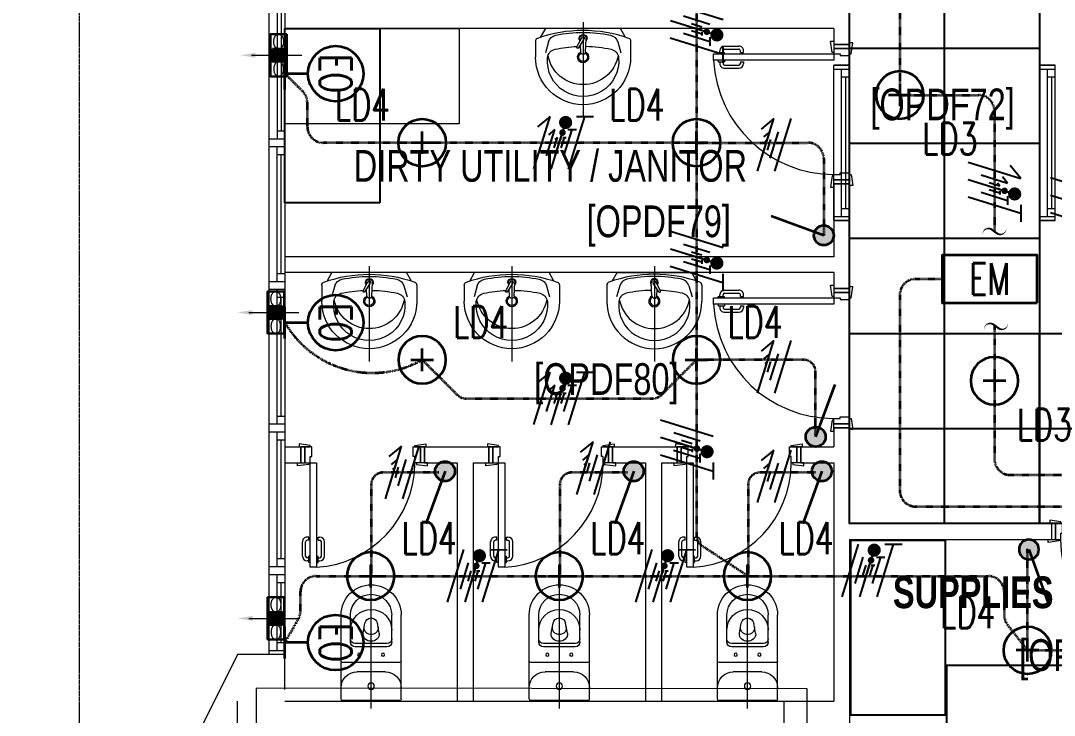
# Model space of a CAD drawing. Extents: x -12260 to 57327, y -29287 to 19916.
# Drawn here: x -3183 to 3344, y 1476 to 5860 of the extents above; entities that cross this region are included whole.
import ezdxf
from ezdxf import colors
from ezdxf.entities.mleader import LeaderData, LeaderLine
from ezdxf.enums import TextEntityAlignment as Align
from ezdxf.math import Vec2, Vec3

# ---------------------------------------------------------------- set-up
doc = ezdxf.new("R2010")
doc.units = 0
doc.header["$LTSCALE"] = 0.25
for name, pattern in [('01-First Floor$0$HIDDEN', [9.525, 6.35, -3.175]), ('DASHDOT', [25.4, 12.7, -6.35, 0, -6.35]), ('DASHED2', [9.525, 6.35, -3.175])]:
    doc.linetypes.add(name, pattern=pattern)
for name, color, linetype, lineweight in [('01-First Floor$0$72_EGR_BASE_TEXT', 252, 'Continuous', 5), ('01-First Floor$0$Aluminum', 251, 'Continuous', 5), ('01-First Floor$0$C-HYDR-CTCH', 251, 'Continuous', 5), ('01-First Floor$0$LOADING', 253, 'Continuous', 5), ('01-First Floor$0$Proj', 251, 'Continuous', 5), ('01-First Floor$0$SANIT', 250, 'Continuous', 5), ('01-First Floor$0$Structure', 251, 'Continuous', 5), ('01-First Floor$0$Walls', 251, 'Continuous', 5), ('01-First Floor$0$Wooden Joinery', 251, 'Continuous', 5), ('E-LITE-CIRC-NUMB', 6, 'Continuous', 25), ('E-LITE-CLNG @ 100', 150, 'Continuous', 35), ('E-LITE-CLNG-CNDT', 6, 'DASHDOT', 35), ('E-LITE-CTRL', 6, 'Continuous', 25), ('E-LITE-IDEN', 6, 'Continuous', 25), ('E-LITE-SWCH @ 100', 3, 'Continuous', 35), ('E-POWR-CIRC-NUMB', 6, 'Continuous', 25), ('E-POWR-TEXT', 6, 'Continuous', 25), ('E-POWR-WALL @ 100', 4, 'Continuous', 35), ('E-POWR-WIRE', 6, 'Continuous', 25), ('E-POWR-WIRE @ 100', 6, 'Continuous', 25), ('E-POWR-WIRE @ 20', 6, 'Continuous', 25), ('E-POWR-WIRE @ 50', 6, 'Continuous', 25)]:
    doc.layers.add(name, color=color, linetype=linetype, lineweight=lineweight)
for name, color, linetype in [('01-First Floor$0$FALSE CEILING', 251, 'Continuous'), ('E-LIGHTING CONDUIT', 6, 'Continuous'), ('E-POWR-IDEN', 101, 'Continuous'), ('MC-EX-EQPM', 2, 'Continuous')]:
    doc.layers.add(name, color=color, linetype=linetype)
doc.styles.add('01-First Floor$0$X3G_ENTITY_9EC9', font='swisscl.ttf', dxfattribs={"height": 0.2})
doc.styles.add('01-First Floor$0$X3G_ENTITY_9F38', font='swisscl.ttf', dxfattribs={"height": 0.2})
doc.styles.add('DC_Elc_Romans', font='elc_romans.shx', dxfattribs={"width": 0.7})
doc.styles.add('DC_SIMPLEX', font='SIMPLEX.shx', dxfattribs={"width": 0.7})

# ---------------------------------------------------------------- blocks, each defined once
blk = doc.blocks.new('01-First Floor$0$A$C72370EFE')
at = {"layer": '01-First Floor$0$Wooden Joinery'}
for p, q in [((-0.01, -0.04), (-0.02, -0.04)), ((-0.01, -0.06), (-0.02, -0.06)), ((-0.01, -0.03), (-0.01, -0.07)), ((0, -0.03), (-0.01, -0.03)), ((0.04, -0.03), (0.05, -0.03)), ((0.05, -0.03), (0.05, -0.07)), ((0.05, -0.04), (0.06, -0.04)), ((0.05, -0.06), (0.06, -0.06)), ((-0.05, -0.07), (-0.05, -0.16)), ((-0.03, -0.07), (-0.03, -0.16)), ((0, -0.07), (-0.01, -0.07)), ((0.04, -0.07), (0.05, -0.07)), ((0.07, -0.07), (0.07, -0.16)), ((0.09, -0.07), (0.09, -0.16)), ((-0.01, -0.17), (-0.02, -0.17)), ((-0.01, -0.19), (-0.02, -0.19)), ((-0.01, -0.17), (-0.01, -0.19)), ((0.05, -0.17), (0.06, -0.17)), ((0.05, -0.17), (0.05, -0.19)), ((0.05, -0.19), (0.06, -0.19))]:
    blk.add_line(p, q, dxfattribs=at)
for centre, radius, start, end in [((-0.02, -0.07), 0.03, 90, 180), ((-0.02, -0.07), 0.01, 90, 180), ((0.06, -0.07), 0.03, 0, 90), ((0.06, -0.07), 0.01, 0, 90), ((-0.02, -0.16), 0.03, 180, 270), ((-0.02, -0.16), 0.01, 180, 270), ((0.06, -0.16), 0.01, 270, 0), ((0.06, -0.16), 0.03, 270, 0)]:
    blk.add_arc(centre, radius, start, end, dxfattribs=at)
blk = doc.blocks.new('01-First Floor$0$A$C268A7CF0')
at = {"layer": '01-First Floor$0$Wooden Joinery'}
for points in [[(80, 758.8), (80, 768.8), (10, 778.8), (10, 758.8)], [(740, 758.8), (740, 768.8), (810, 778.8), (810, 758.8)], [(70, 658.8), (70, 648.8), (0, 638.8), (0, 658.8)], [(120, 658.8), (120, 0), (80, 0), (80, 658.8)], [(750, 658.8), (750, 648.8), (820, 638.8), (820, 658.8)]]:
    blk.add_lwpolyline(points, close=True, dxfattribs=at)
for points in [[(45, 658.8), (45, 758.8), (20, 758.8), (20, 658.8), (45, 658.8)], [(45, 658.8), (80, 658.8), (80, 698.8), (90, 698.8), (90, 758.8), (45, 758.8), (45, 658.8)], [(775, 658.8), (740, 658.8), (740, 698.8), (730, 698.8), (730, 758.8), (775, 758.8), (775, 658.8)], [(775, 658.8), (775, 758.8), (800, 758.8), (800, 658.8), (775, 658.8)]]:
    blk.add_lwpolyline(points, dxfattribs=at)
blk.add_arc((80, 658.8), 660, 273.4748, 0, dxfattribs=at)
at = {"layer": '01-First Floor$0$Wooden Joinery', "xscale": 999.9999999998854, "yscale": 999.9999999998854, "zscale": 999.9999999998854, "rotation": 180}
blk.add_blockref('01-First Floor$0$A$C72370EFE', (120, 0), dxfattribs=at)
blk = doc.blocks.new('01-First Floor$0$A$C5FCA3E6B')
at = {"layer": '01-First Floor$0$Wooden Joinery'}
for points in [[(80, 858.9), (80, 868.9), (10, 878.9), (10, 858.9)], [(840, 858.9), (840, 868.9), (910, 878.9), (910, 858.9)], [(70, 758.9), (70, 748.9), (0, 738.9), (0, 758.9)], [(120, 758.9), (120, 0), (80, 0), (80, 758.9)], [(850, 758.9), (850, 748.9), (920, 738.9), (920, 758.9)]]:
    blk.add_lwpolyline(points, close=True, dxfattribs=at)
for points in [[(45, 758.9), (45, 858.9), (20, 858.9), (20, 758.9), (45, 758.9)], [(45, 758.9), (80, 758.9), (80, 798.9), (90, 798.9), (90, 858.9), (45, 858.9), (45, 758.9)], [(875, 758.9), (840, 758.9), (840, 798.9), (830, 798.9), (830, 858.9), (875, 858.9), (875, 758.9)], [(875, 758.9), (875, 858.9), (900, 858.9), (900, 758.9), (875, 758.9)]]:
    blk.add_lwpolyline(points, dxfattribs=at)
blk.add_arc((80, 758.9), 760, 273.01713, 0, dxfattribs=at)
at = {"layer": '01-First Floor$0$Wooden Joinery', "xscale": 999.9999999998854, "yscale": 999.9999999998854, "zscale": 999.9999999998854, "rotation": 180}
blk.add_blockref('01-First Floor$0$A$C72370EFE', (120, 0), dxfattribs=at)
blk = doc.blocks.new('01-First Floor$0$WC manta')
at = {"layer": '01-First Floor$0$SANIT'}
for p, q in [((-0.13, 0.18), (-0.13, -0.18)), ((-0.12, 0.19), (0.41, 0.19)), ((0.109, 0.18), (0.109, -0.18)), ((0.05, 0.09), (0.05, -0.09)), ((0.209, 0.1), (0.209, -0.1)), ((0.229, 0.1), (0.229, -0.1)), ((0.239, 0.13), (0.41, 0.13)), ((-0.18, 0), (0.65, 0)), ((0.2955, 0.051), (0.3581, 0.0393)), ((0.2955, -0.051), (0.3581, -0.0393)), ((0.239, -0.13), (0.41, -0.13)), ((-0.12, -0.19), (0.41, -0.19))]:
    blk.add_line(p, q, dxfattribs=at)
for centre, radius in [((0.159, 0.0752), 0.01), ((-0.04, 0), 0.02), ((0.159, -0.0753), 0.01)]:
    blk.add_circle(centre, radius, dxfattribs=at)
for centre, radius, start, end in [((-0.12, 0.18), 0.01, 90, 180), ((-0.05, 0.09), 0.1, 0, 90), ((0.119, 0.18), 0.01, 90, 180), ((0.41, 0), 0.19, 270, 90), ((0.239, 0.1), 0.03, 90, 180), ((0.259, 0.1), 0.03, 90, 180), ((0.3147, 0), 0.13, 270, 90), ((0.41, 0), 0.13, 270, 90), ((0.3029, 0), 0.0588, 141.52497, 218.47503), ((0.2882, 0.0117), 0.04, 79.42885, 141.52497), ((0.3454, 0), 0.0588, 166.41759, 193.58241), ((0.3271, 0.0044), 0.04, 79.42885, 166.41759), ((0.3507, 0), 0.04, 280.57115, 79.42885), ((0.2882, -0.0117), 0.04, 218.47503, 280.57115), ((0.3271, -0.0044), 0.04, 193.58241, 280.57115), ((-0.05, -0.09), 0.1, 270, 0), ((0.239, -0.1), 0.03, 180, 270), ((0.259, -0.1), 0.03, 180, 270), ((-0.12, -0.18), 0.01, 180, 270), ((0.119, -0.18), 0.01, 180, 270)]:
    blk.add_arc(centre, radius, start, end, dxfattribs=at)
blk = doc.blocks.new('01-First Floor$0$lav-manta 60')
at = {"layer": '01-First Floor$0$SANIT'}
for p, q in [((-0.2658, -0.0529), (-0.2358, 0)), ((-0.2358, 0), (0.2358, 0)), ((0, 0.04), (0, -0.56)), ((0.2658, -0.0529), (0.2358, 0)), ((-0.015, -0.1473), (-0.0199, -0.064)), ((0.0389, -0.1142), (0.0087, -0.0575)), ((0.0191, -0.077), (0.0199, -0.064)), ((-0.3, -0.0789), (-0.3, -0.18)), ((-0.2185, -0.0841), (-0.2383, -0.1537)), ((0.0274, -0.121), (-0.0078, -0.0673)), ((0.015, -0.1473), (0.0174, -0.1057)), ((0.2185, -0.0841), (0.2383, -0.1537)), ((0.3, -0.0789), (0.3, -0.18))]:
    blk.add_line(p, q, dxfattribs=at)
for centre, radius, start, end in [((-0.28, -0.0789), 0.02, 109.82288, 180), ((0, -0.8557), 0.8457, 70.17712, 109.82288), ((-0.1608, -0.1006), 0.06, 101.80862, 164.07939), ((0, -0.8696), 0.8457, 78.19138, 101.80862), ((0, -0.0617), 0.025, 320.74745, 220.36799), ((0, -0.0617), 0.02, 353.26708, 186.68201), ((0, -0.0617), 0.00966, 25.41267, 215.95772), ((0.1608, -0.1006), 0.06, 15.92061, 78.19138), ((0.28, -0.0789), 0.02, 0, 70.17712), ((-0.1645, -0.189), 0.06, 102.08826, 174.81422), ((0, -0.9572), 0.8457, 91.15716, 102.08826), ((0, -0.9572), 0.8457, 88.54856, 88.84398), ((0.0332, -0.1176), 0.00666, 210.68519, 30.68519), ((0, -0.9572), 0.8457, 77.91174, 87.42745), ((0.1645, -0.189), 0.06, 5.18578, 77.91174), ((0, -0.18), 0.3, 180, 0), ((0, -0.2039), 0.2252, 174.81422, 5.18578), ((0, -0.1282), 0.2252, 190.60973, 349.39027), ((0, -0.18), 0.035, 115.31059, 64.68941), ((0, -0.18), 0.0275, 117.14957, 62.85043), ((0, -0.1473), 0.015, 180, 0)]:
    blk.add_arc(centre, radius, start, end, dxfattribs=at)
blk = doc.blocks.new('01-First Floor$0$A$C76ae8329')
at = {"layer": '01-First Floor$0$Aluminum'}
for p, q in [((202.1, 404.6), (1182.1, 404.6)), ((227.1, 404.6), (227.1, 304.6)), ((1157.1, 404.6), (1157.1, 304.6)), ((227.1, 354.6), (1157.1, 354.6)), ((277.1, 354.6), (277.1, 304.6)), ((1107.1, 329.6), (277.1, 329.6)), ((1107.1, 354.6), (1107.1, 304.6)), ((202.1, 304.6), (1182.1, 304.6))]:
    blk.add_line(p, q, dxfattribs=at)
at = {"layer": '01-First Floor$0$Walls'}
for p, q in [((202.1, 304.6), (202.1, 404.6)), ((202.1, 304.6), (202.1, 404.6)), ((202.1, 404.6), (202.1, 304.6)), ((1182.1, 304.6), (1182.1, 404.6)), ((1182.1, 304.6), (1182.1, 404.6)), ((1182.1, 404.6), (1182.1, 304.6))]:
    blk.add_line(p, q, dxfattribs=at)
blk = doc.blocks.new('01-First Floor$0$cabinet')
at = {"layer": '01-First Floor$0$LOADING'}
for p, q in [((-73442.3, -98322.6, 0), (-73442.3, -97222.6, 0)), ((-73442.3, -97222.6, 0), (-72842.3, -97222.6, 0)), ((-72842.3, -97222.6, 0), (-72842.3, -98322.6, 0)), ((-72842.3, -98322.6, 0), (-73442.3, -98322.6, 0))]:
    blk.add_line(p, q, dxfattribs=at)
blk = doc.blocks.new('01-First Floor')
at = {"layer": '01-First Floor$0$Aluminum'}
for p, q in [((-1614, 1860.8), (-1614, 8540)), ((-1514, 8540), (-1514, 1860.8)), ((-1564, 5965), (-1564, 5115)), ((-1539, 5915), (-1539, 5165)), ((-1564, 5165), (-1514, 5165)), ((-1614, 5115), (-1514, 5115)), ((-1614, 5065), (-1514, 5065)), ((-1564, 4215), (-1564, 5065)), ((-1564, 5015), (-1514, 5015)), ((-1539, 4265), (-1539, 5015)), ((-1564, 4265), (-1514, 4265)), ((-1614, 4215), (-1514, 4215)), ((-1614, 4165), (-1514, 4165)), ((-1564, 3315), (-1564, 4165)), ((-1564, 4115), (-1514, 4115)), ((-1539, 3365), (-1539, 4115)), ((-1564, 3365), (-1514, 3365)), ((-1614, 3315), (-1514, 3315)), ((-1614, 3265), (-1514, 3265)), ((-1564, 2415), (-1564, 3265)), ((-1564, 3215), (-1514, 3215)), ((-1539, 2465), (-1539, 3215)), ((-1564, 2465), (-1514, 2465)), ((-1614, 2415), (-1514, 2415)), ((-1614, 2365), (-1514, 2365)), ((-1564, 1885.8), (-1564, 2365)), ((-1564, 2315), (-1514, 2315)), ((-1539, 1935.8), (-1539, 2315)), ((-1564, 1935.8), (-1514, 1935.8)), ((-1614, 1885.8), (-1514, 1885.8))]:
    blk.add_line(p, q, dxfattribs=at)
at = {"layer": '01-First Floor$0$C-HYDR-CTCH', "elevation": 0, "flags": 128}
blk.add_lwpolyline([(-1695, 1647.6), (-1683.7, -1243.9), (1794.1, -1247.6), (1782.8, 1643.9), (-1695, 1647.6)], dxfattribs=at)
at = {"layer": '01-First Floor$0$FALSE CEILING', "linetype": 'Continuous'}
for p, q in [((2651, 2686.9), (2651, 8608.6)), ((2051, 5686.9), (3250.4, 5686.9)), ((2051, 5086.9), (3250.4, 5086.9)), ((2051, 4486.9), (3250.4, 4486.9)), ((2051, 3886.9), (3250.4, 3886.9)), ((2051, 3286.9), (3250.4, 3286.9)), ((3250.4, 3286.9), (8296.4, 3286.9))]:
    blk.add_line(p, q, dxfattribs=at)
at = {"layer": '01-First Floor$0$FALSE CEILING'}
for p, q in [((-1514, 4710, -0.1), (-1514, 5810, -0.1)), ((-1514, 5810, -0.1), (-914, 5810, -0.1)), ((-914, 5810, -0.1), (-914, 4710, -0.1)), ((-914, 4710, -0.1), (-1514, 4710, -0.1))]:
    blk.add_line(p, q, dxfattribs=at)
for points in [[(3250.4, 2686.9), (2051, 2686.9), (2051, 8608.6), (3250.4, 8608.6)], [(3250.4, 3886.9), (8296.4, 3886.9), (8296.4, 2686.9), (3250.4, 2686.9)]]:
    blk.add_lwpolyline(points, close=True, dxfattribs=at)
at = {"layer": '01-First Floor$0$FALSE CEILING', "elevation": -0.1}
for points in [[(2657.7, 2579.5), (2057.7, 2579.5), (2057.7, 1479.5), (2657.7, 1479.5)], [(2662.6, 1791.7), (2662.6, 1191.7), (3762.6, 1191.7), (3762.6, 1791.7)]]:
    blk.add_lwpolyline(points, close=True, dxfattribs=at)
at = {"layer": '01-First Floor$0$LOADING', "elevation": -0.1}
for points in [[(2657.7, 2579.5), (2057.7, 2579.5), (2057.7, 1479.5), (2657.7, 1479.5)], [(2662.6, 1791.7), (2662.6, 1191.7), (3762.6, 1191.7), (3762.6, 1791.7)]]:
    blk.add_lwpolyline(points, close=True, dxfattribs=at)
at = {"layer": '01-First Floor$0$Proj', "linetype": '01-First Floor$0$HIDDEN', "ltscale": 3}
blk.add_lwpolyline([(48606, 9840), (-2814, 9840), (-2814, -14060), (48606, -14060)], dxfattribs=at)
blk.add_lwpolyline([(48606, 9840), (-2814, 9840), (-2814, -14060), (48606, -14060)], dxfattribs=at)
at = {"layer": '01-First Floor$0$Structure'}
for points in [[(1636, 535), (1411, 535), (1411, 1340), (-1589, 1340), (-1589, -1060), (1411, -1060), (1411, -815), (1636, -815), (1636, -1285), (-1814, -1285), (-1814, 1565)], [(-1514, 1565), (1636, 1565), (1636, 535)]]:
    blk.add_lwpolyline(points, dxfattribs=at)
at = {"layer": '01-First Floor$0$Walls'}
for p, q in [((3250.4, 8609.1), (3250.4, 3886.9)), ((2051, 6010), (2051, 5710)), ((1951, 5810), (-1514, 5810)), ((1951, 5810), (1951, 5710)), ((1951, 5710), (2051, 5710)), ((1951, 4830), (1951, 4370)), ((1951, 4830), (2051, 4830)), ((2051, 4830), (2051, 4170)), ((-1514, 4370), (-1514, 4270)), ((1951, 4370), (-1514, 4370)), ((1951, 4270), (-1514, 4270)), ((1951, 4270), (1951, 4170)), ((1951, 4170), (2051, 4170)), ((4066.4, 3886.9), (3250.4, 3886.9)), ((1951, 3290), (1951, 3170)), ((1951, 3290), (2051, 3290)), ((2051, 3290), (2051, 2686.9)), ((-1514, 3170), (-1414, 3170)), ((-1414, 3070), (-1414, 3170)), ((-634, 3170), (-225.7, 3170)), ((-634, 3070), (-634, 3170)), ((-225.7, 3070), (-225.7, 3170)), ((554.3, 3070), (554.3, 3170)), ((554.3, 3170), (962.7, 3170)), ((962.7, 3070), (962.7, 3170)), ((1742.7, 3070), (1742.7, 3170)), ((1742.7, 3170), (1951, 3170)), ((-1514, 3070), (-1414, 3070)), ((-634, 3070), (-425.7, 3070)), ((-425.7, 3070), (-425.7, 1570)), ((-325.7, 3070), (-325.7, 1570)), ((-325.7, 3070), (-225.7, 3070)), ((554.3, 3070), (762.7, 3070)), ((762.7, 3070), (762.7, 1570)), ((862.7, 3070), (862.7, 1570)), ((862.7, 3070), (962.7, 3070)), ((1742.7, 3070), (1951, 3070)), ((1951, 3070), (1951, 1565)), ((2051, 2686.9), (3325.8, 2686.9)), ((3325.8, 2686.9), (3325.8, 2586.9)), ((2051, 2586.9), (2051, 1186.9)), ((2051, 2586.9), (3325.8, 2586.9)), ((1636, 1565), (1951, 1565))]:
    blk.add_line(p, q, dxfattribs=at)
blk.add_lwpolyline([(-1514, 1640), (-1514, 1860.8), (-1814, 1860.8), (-3388.7, -1288.6)], dxfattribs=at)
at = {"rotation": 90}
for p in [(2355.6, 4397.9), (3655, 4397.9)]:
    blk.add_blockref('01-First Floor$0$A$C76ae8329', p, dxfattribs=at)
at = {"layer": '01-First Floor$0$SANIT', "yscale": 1000.000000000223, "zscale": 1000.000000000223}
for p, xscale in [((368.5, 5810), -1000.000000000223), ((-981.5, 4270), -1000.000000000223), ((-81.5, 4270), -1000.000000000223), ((818.5, 4270), 1000.000000000223)]:
    blk.add_blockref('01-First Floor$0$lav-manta 60', p, dxfattribs=dict(at, xscale=xscale))
at = {"layer": '01-First Floor$0$SANIT', "xscale": -999.9999999999995, "yscale": 999.9999999999995, "zscale": 999.9999999999995, "rotation": 270}
for p in [(-969.8, 1700), (218.5, 1700), (1406.8, 1700)]:
    blk.add_blockref('01-First Floor$0$WC manta', p, dxfattribs=at)
at = {"layer": '01-First Floor$0$Walls', "rotation": 89.99999999999562}
blk.add_blockref('01-First Floor$0$cabinet', (-98736.6, 78652.3, 0), dxfattribs=at)
at = {"layer": '01-First Floor$0$Wooden Joinery', "rotation": 270}
for p in [(1192.1, 5730), (1192.1, 4190)]:
    blk.add_blockref('01-First Floor$0$A$C5FCA3E6B', p, dxfattribs=at)
at = {"layer": '01-First Floor$0$Wooden Joinery'}
for p in [(-1434, 2411.2), (-245.7, 2411.2), (942.7, 2411.2)]:
    blk.add_blockref('01-First Floor$0$A$C268A7CF0', p, dxfattribs=at)
at = {"layer": '01-First Floor$0$Wooden Joinery', "xscale": -1}
blk.add_blockref('01-First Floor$0$A$C5FCA3E6B', (4225.8, 1828), dxfattribs=at)
at = {"layer": '01-First Floor$0$72_EGR_BASE_TEXT', "char_height": 200, "attachment_point": 2}
for s, insert, style in [('[OPDF72]', (2638.5, 5431.6, 0), '01-First Floor$0$X3G_ENTITY_9F38'), ('DIRTY UTILITY / JANITOR', (161.9, 5043.8, -0.1), '01-First Floor$0$X3G_ENTITY_9EC9'), ('[OPDF79]', (846.1, 4694, -0.1), '01-First Floor$0$X3G_ENTITY_9F38'), ('[OPDF80]', (515.3, 3698.3), '01-First Floor$0$X3G_ENTITY_9F38'), ('{\\fSwis721 LtCn BT|b1|i0|c0|p34;SUPPLIES STORE}', (3213.5, 2352.6, 0), '01-First Floor$0$X3G_ENTITY_9EC9'), ('[OPDF74]', (3577.7, 1956.5, 0), '01-First Floor$0$X3G_ENTITY_9F38')]:
    blk.add_mtext(s, dxfattribs=dict(at, insert=insert, style=style))
blk = doc.blocks.new('DC_LT-CL-Point')
for p, q in [((0, -0.711), (0, 0.711)), ((0.711, 0), (-0.711, 0))]:
    blk.add_line(p, q)
blk.add_circle((0, 0), 1.5)
at = {"layer": 'E-LITE-CIRC-NUMB', "style": 'DC_SIMPLEX', "width": 0.7, "flags": 8}
blk.add_attdef('CIRCUIT', text='', height=2, rotation=360, dxfattribs=at).set_placement((-3.364, 1.5), align=Align.RIGHT)
at = {"layer": 'E-LITE-CTRL', "style": 'DC_SIMPLEX', "width": 0.7, "flags": 8}
blk.add_attdef('CONTROL', (3.364, -3.498), '', height=2, rotation=360, dxfattribs=at)
at = {"layer": 'E-LITE-IDEN', "style": 'DC_SIMPLEX', "width": 0.7, "flags": 8}
blk.add_attdef('TYPE', (3.364, 1.5), '', height=2, rotation=360, dxfattribs=at)
blk = doc.blocks.new('*U38')
blk.add_hatch(color=256).paths.add_polyline_path([(0.625, 0.625, 1), (-0.625, 0.625, 1)])
blk.add_line((0, 0.625), (1.2, 3.947))
blk.add_circle((0, 0.625), 0.625)
at = {"layer": 'E-LITE-CTRL', "style": 'DC_SIMPLEX', "width": 0.7, "flags": 8}
blk.add_attdef('CONTROL', (-26.627, -10.116), '', height=2, rotation=360, dxfattribs=at)
at = {"layer": 'E-LITE-IDEN', "style": 'DC_SIMPLEX', "width": 0.7, "flags": 8}
blk.add_attdef('TYPE', text='', height=2, rotation=360, dxfattribs=at).set_placement((-31.991, -10.116), align=Align.RIGHT)
blk = doc.blocks.new('*U36')
blk.add_hatch(color=256).paths.add_polyline_path([(-0.632, -0.618, 1), (0.618, -0.632, 1)])
blk.add_line((-0.007, -0.625), (-1.246, -3.932))
blk.add_circle((-0.007, -0.625), 0.625)
at = {"layer": 'E-LITE-CTRL', "style": 'DC_SIMPLEX', "width": 0.7, "flags": 8}
blk.add_attdef('CONTROL', (-26.627, -10.116), '', height=2, rotation=360, dxfattribs=at)
at = {"layer": 'E-LITE-IDEN', "style": 'DC_SIMPLEX', "width": 0.7, "flags": 8}
blk.add_attdef('TYPE', text='', height=2, rotation=360, dxfattribs=at).set_placement((-31.991, -10.116), align=Align.RIGHT)
blk = doc.blocks.new('*U33')
blk.add_hatch(color=256).paths.add_polyline_path([(0.625, -0.625, 1), (0.625, 0.625, 1)])
blk.add_line((0.625, 0), (3.947, -1.2))
blk.add_circle((0.625, 0), 0.625)
at = {"layer": 'E-LITE-CTRL', "style": 'DC_SIMPLEX', "width": 0.7, "flags": 8}
blk.add_attdef('CONTROL', (-26.627, -10.116), '', height=2, rotation=360, dxfattribs=at)
at = {"layer": 'E-LITE-IDEN', "style": 'DC_SIMPLEX', "width": 0.7, "flags": 8}
blk.add_attdef('TYPE', text='', height=2, rotation=360, dxfattribs=at).set_placement((-31.991, -10.116), align=Align.RIGHT)
blk = doc.blocks.new('*U34')
blk.add_hatch(color=256).paths.add_polyline_path([(-0.625, -0.625, 1), (0.625, -0.625, 1)])
blk.add_line((0, -0.625), (-1.2, -3.947))
blk.add_circle((0, -0.625), 0.625)
at = {"layer": 'E-LITE-CTRL', "style": 'DC_SIMPLEX', "width": 0.7, "flags": 8}
blk.add_attdef('CONTROL', (-26.627, -10.116), '', height=2, rotation=360, dxfattribs=at)
at = {"layer": 'E-LITE-IDEN', "style": 'DC_SIMPLEX', "width": 0.7, "flags": 8}
blk.add_attdef('TYPE', text='', height=2, rotation=360, dxfattribs=at).set_placement((-31.991, -10.116), align=Align.RIGHT)
blk = doc.blocks.new('DC_LT-CL-Emergency')
blk.add_lwpolyline([(3, -1.5), (3, 1.5), (-3, 1.5), (-3, -1.5)], close=True)
at = {"style": 'DC_SIMPLEX', "width": 0.7}
blk.add_text('EM', height=2, rotation=360, dxfattribs=at).set_placement((0, 0), align=Align.MIDDLE_CENTER)
at = {"layer": 'E-LITE-CTRL', "style": 'DC_SIMPLEX', "width": 0.7, "flags": 8}
blk.add_attdef('CONTROL', (4.739, -1.5), '', height=2, rotation=360, dxfattribs=at)
blk = doc.blocks.new('CD-CUT')
at = {"linetype": 'Continuous'}
blk.add_lwpolyline([(-30.4, 100, 0, 1.75, 0), (-13.9, 97.3, 1.75, 17.5, -0.545095), (15.4, 21.1, 17.5, 17.5, 0), (-15.4, -21.1, 17.5, 1.75, 0.545095), (13.9, -97.3, 1.75, 0, 0), (30.4, -100, 0, 0, 0)], format="xyseb", dxfattribs=at)
blk = doc.blocks.new('*U41')
for p, q in [((-1.658, 1.617), (1.663, 0.587)), ((1.663, 0.587), (1.004, 1.389)), ((-1.66, 0.515), (1.66, -0.515)), ((-1.663, -0.587), (1.658, -1.617)), ((1.659, -1.078), (1.657, -2.157))]:
    blk.add_line(p, q)
at = {"const_width": 0.414}
blk.add_lwpolyline([(1.278, -0.19, 1), (1.277, -0.604, 1)], format="xyb", close=True, dxfattribs=at)
blk = doc.blocks.new('*U539')
at = {"layer": 'E-POWR-WIRE @ 100', "xscale": 100, "yscale": 100, "zscale": 100}
blk.add_blockref('*U41', (2966, 4806.2), dxfattribs=at)
at = {"layer": 'E-POWR-WIRE @ 20', "xscale": 20, "yscale": 20, "zscale": 20}
blk.add_blockref('*U41', (2966, 4806.2), dxfattribs=at)
at = {"layer": 'E-POWR-WIRE @ 50', "xscale": 50, "yscale": 50, "zscale": 50}
blk.add_blockref('*U41', (2966, 4806.2), dxfattribs=at)
blk = doc.blocks.new('*U44')
for p, q in [((-1.658, 1.617), (1.663, 0.587)), ((-1.66, 0.515), (1.66, -0.515)), ((-1.663, -0.587), (1.658, -1.617)), ((1.659, -1.078), (1.657, -2.157))]:
    blk.add_line(p, q)
at = {"const_width": 0.414}
blk.add_lwpolyline([(1.278, -0.19, 1), (1.277, -0.604, 1)], format="xyb", close=True, dxfattribs=at)
blk = doc.blocks.new('*U600')
at = {"layer": 'E-POWR-WIRE @ 100', "xscale": 100, "yscale": 100, "zscale": 100}
blk.add_blockref('*U44', (3486.8, 4707.9), dxfattribs=at)
at = {"layer": 'E-POWR-WIRE @ 20', "xscale": 20, "yscale": 20, "zscale": 20}
blk.add_blockref('*U44', (3486.8, 4707.9), dxfattribs=at)
at = {"layer": 'E-POWR-WIRE @ 50', "xscale": 50, "yscale": 50, "zscale": 50}
blk.add_blockref('*U44', (3486.8, 4707.9), dxfattribs=at)
blk = doc.blocks.new('*U601')
at = {"layer": 'E-POWR-WIRE @ 100', "xscale": 100, "yscale": 100, "zscale": 100}
blk.add_blockref('*U44', (1023.6, 3179.7), dxfattribs=at)
at = {"layer": 'E-POWR-WIRE @ 20', "xscale": 20, "yscale": 20, "zscale": 20}
blk.add_blockref('*U44', (1023.6, 3179.7), dxfattribs=at)
at = {"layer": 'E-POWR-WIRE @ 50', "xscale": 50, "yscale": 50, "zscale": 50}
blk.add_blockref('*U44', (1023.6, 3179.7), dxfattribs=at)
blk = doc.blocks.new('*U602')
at = {"layer": 'E-POWR-WIRE @ 100', "xscale": 100, "yscale": 100, "zscale": 100}
blk.add_blockref('*U44', (1085.7, 4369.7), dxfattribs=at)
at = {"layer": 'E-POWR-WIRE @ 20', "xscale": 20, "yscale": 20, "zscale": 20}
blk.add_blockref('*U44', (1085.7, 4369.7), dxfattribs=at)
at = {"layer": 'E-POWR-WIRE @ 50', "xscale": 50, "yscale": 50, "zscale": 50}
blk.add_blockref('*U44', (1085.7, 4369.7), dxfattribs=at)
blk = doc.blocks.new('*U603')
at = {"layer": 'E-POWR-WIRE @ 100', "xscale": 100, "yscale": 100, "zscale": 100}
blk.add_blockref('*U44', (1085.7, 5809.7), dxfattribs=at)
at = {"layer": 'E-POWR-WIRE @ 20', "xscale": 20, "yscale": 20, "zscale": 20}
blk.add_blockref('*U44', (1085.7, 5809.7), dxfattribs=at)
at = {"layer": 'E-POWR-WIRE @ 50', "xscale": 50, "yscale": 50, "zscale": 50}
blk.add_blockref('*U44', (1085.7, 5809.7), dxfattribs=at)
blk = doc.blocks.new('*U45')
for p, q in [((-1.617, -1.658), (-0.587, 1.663)), ((-0.515, -1.66), (0.515, 1.66)), ((0.587, -1.663), (1.617, 1.658)), ((1.078, 1.659), (2.157, 1.657))]:
    blk.add_line(p, q)
at = {"const_width": 0.414}
blk.add_lwpolyline([(0.19, 1.278, 1), (0.604, 1.277, 1)], format="xyb", close=True, dxfattribs=at)
blk = doc.blocks.new('*U607')
at = {"layer": 'E-POWR-WIRE @ 100', "xscale": 100, "yscale": 100, "zscale": 100}
blk.add_blockref('*U45', (-325.7, 2355.9, 0), dxfattribs=at)
at = {"layer": 'E-POWR-WIRE @ 20', "xscale": 20, "yscale": 20, "zscale": 20}
blk.add_blockref('*U45', (-325.7, 2355.9, 0), dxfattribs=at)
at = {"layer": 'E-POWR-WIRE @ 50', "xscale": 50, "yscale": 50, "zscale": 50}
blk.add_blockref('*U45', (-325.7, 2355.9, 0), dxfattribs=at)
blk = doc.blocks.new('*U608')
at = {"layer": 'E-POWR-WIRE @ 100', "xscale": 100, "yscale": 100, "zscale": 100}
blk.add_blockref('*U45', (862.7, 2355.9, 0), dxfattribs=at)
at = {"layer": 'E-POWR-WIRE @ 20', "xscale": 20, "yscale": 20, "zscale": 20}
blk.add_blockref('*U45', (862.7, 2355.9, 0), dxfattribs=at)
at = {"layer": 'E-POWR-WIRE @ 50', "xscale": 50, "yscale": 50, "zscale": 50}
blk.add_blockref('*U45', (862.7, 2355.9, 0), dxfattribs=at)
blk = doc.blocks.new('*U609')
at = {"layer": 'E-POWR-WIRE @ 100', "xscale": 100, "yscale": 100, "zscale": 100}
blk.add_blockref('*U45', (2167, 2390.9, 0), dxfattribs=at)
at = {"layer": 'E-POWR-WIRE @ 20', "xscale": 20, "yscale": 20, "zscale": 20}
blk.add_blockref('*U45', (2167, 2390.9, 0), dxfattribs=at)
at = {"layer": 'E-POWR-WIRE @ 50', "xscale": 50, "yscale": 50, "zscale": 50}
blk.add_blockref('*U45', (2167, 2390.9, 0), dxfattribs=at)
blk = doc.blocks.new('*U40')
for p, q in [((-1.617, -1.658), (-0.587, 1.663)), ((-0.587, 1.663), (-1.389, 1.004)), ((-0.515, -1.66), (0.515, 1.66)), ((0.587, -1.663), (1.617, 1.658)), ((1.078, 1.659), (2.157, 1.657))]:
    blk.add_line(p, q)
at = {"const_width": 0.414}
blk.add_lwpolyline([(0.19, 1.278, 1), (0.604, 1.277, 1)], format="xyb", close=True, dxfattribs=at)
blk = doc.blocks.new('*U613')
at = {"layer": 'E-POWR-WIRE @ 100', "xscale": 100, "yscale": 100, "zscale": 100}
blk.add_blockref('*U40', (218.5, 5090), dxfattribs=at)
at = {"layer": 'E-POWR-WIRE @ 20', "xscale": 20, "yscale": 20, "zscale": 20}
blk.add_blockref('*U40', (218.5, 5090), dxfattribs=at)
at = {"layer": 'E-POWR-WIRE @ 50', "xscale": 50, "yscale": 50, "zscale": 50}
blk.add_blockref('*U40', (218.5, 5090), dxfattribs=at)
blk = doc.blocks.new('*U614')
at = {"layer": 'E-POWR-WIRE @ 100', "xscale": 100, "yscale": 100, "zscale": 100}
blk.add_blockref('*U40', (218.5, 3476.4), dxfattribs=at)
at = {"layer": 'E-POWR-WIRE @ 20', "xscale": 20, "yscale": 20, "zscale": 20}
blk.add_blockref('*U40', (218.5, 3476.4), dxfattribs=at)
at = {"layer": 'E-POWR-WIRE @ 50', "xscale": 50, "yscale": 50, "zscale": 50}
blk.add_blockref('*U40', (218.5, 3476.4), dxfattribs=at)
blk = doc.blocks.new('*U47')
for p, q in [((-0.515, -1.66), (0.515, 1.66)), ((0.515, 1.66), (-0.287, 1.001)), ((0.587, -1.663), (1.617, 1.658))]:
    blk.add_line(p, q)
blk = doc.blocks.new('*U622')
at = {"layer": 'E-POWR-WIRE @ 100', "xscale": 100, "yscale": 100, "zscale": 100}
blk.add_blockref('*U47', (1521.5, 5076.2), dxfattribs=at)
at = {"layer": 'E-POWR-WIRE @ 20', "xscale": 20, "yscale": 20, "zscale": 20}
blk.add_blockref('*U47', (1521.5, 5076.2), dxfattribs=at)
at = {"layer": 'E-POWR-WIRE @ 50', "xscale": 50, "yscale": 50, "zscale": 50}
blk.add_blockref('*U47', (1521.5, 5076.2), dxfattribs=at)
blk = doc.blocks.new('*U623')
at = {"layer": 'E-POWR-WIRE @ 100', "xscale": 100, "yscale": 100, "zscale": 100}
blk.add_blockref('*U47', (1521.5, 3675.1), dxfattribs=at)
at = {"layer": 'E-POWR-WIRE @ 20', "xscale": 20, "yscale": 20, "zscale": 20}
blk.add_blockref('*U47', (1521.5, 3675.1), dxfattribs=at)
at = {"layer": 'E-POWR-WIRE @ 50', "xscale": 50, "yscale": 50, "zscale": 50}
blk.add_blockref('*U47', (1521.5, 3675.1), dxfattribs=at)
blk = doc.blocks.new('*U624')
at = {"layer": 'E-POWR-WIRE @ 100', "xscale": 100, "yscale": 100, "zscale": 100}
blk.add_blockref('*U47', (1521.5, 2984.7), dxfattribs=at)
at = {"layer": 'E-POWR-WIRE @ 20', "xscale": 20, "yscale": 20, "zscale": 20}
blk.add_blockref('*U47', (1521.5, 2984.7), dxfattribs=at)
at = {"layer": 'E-POWR-WIRE @ 50', "xscale": 50, "yscale": 50, "zscale": 50}
blk.add_blockref('*U47', (1521.5, 2984.7), dxfattribs=at)
blk = doc.blocks.new('*U625')
at = {"layer": 'E-POWR-WIRE @ 100', "xscale": 100, "yscale": 100, "zscale": 100}
blk.add_blockref('*U47', (379.6, 3036.8), dxfattribs=at)
at = {"layer": 'E-POWR-WIRE @ 20', "xscale": 20, "yscale": 20, "zscale": 20}
blk.add_blockref('*U47', (379.6, 3036.8), dxfattribs=at)
at = {"layer": 'E-POWR-WIRE @ 50', "xscale": 50, "yscale": 50, "zscale": 50}
blk.add_blockref('*U47', (379.6, 3036.8), dxfattribs=at)
blk = doc.blocks.new('*U626')
at = {"layer": 'E-POWR-WIRE @ 100', "xscale": 100, "yscale": 100, "zscale": 100}
blk.add_blockref('*U47', (-828.7, 3008.6), dxfattribs=at)
at = {"layer": 'E-POWR-WIRE @ 20', "xscale": 20, "yscale": 20, "zscale": 20}
blk.add_blockref('*U47', (-828.7, 3008.6), dxfattribs=at)
at = {"layer": 'E-POWR-WIRE @ 50', "xscale": 50, "yscale": 50, "zscale": 50}
blk.add_blockref('*U47', (-828.7, 3008.6), dxfattribs=at)
blk = doc.blocks.new('*U510')
at = {"layer": 'MC-EX-EQPM', "lineweight": 9}
blk.add_hatch(color=15, dxfattribs=at).paths.add_polyline_path([(15.7, 160.3), (-15.7, 160.3), (0, 254.8)], flags=0)
at = {"layer": 'MC-EX-EQPM', "color": 15, "lineweight": 9}
blk.add_line((0, 183.8), (0, -132.9), dxfattribs=at)
at = {"layer": 'MC-EX-EQPM', "color": 2, "linetype": 'DASHED2', "lineweight": 30, "ltscale": 2.5}
for p, q in [((-32.6, 52.3), (-32.6, -27.5)), ((-26.4, 52.3), (-26.4, -27.5)), ((-17.2, 52.3), (-17.2, -27.5)), ((-6.9, 52.3), (-6.9, -27.5)), ((6.9, 52.3), (6.9, -27.5)), ((17.2, 52.3), (17.2, -27.5)), ((26.4, 52.3), (26.4, -27.5)), ((32.6, 52.3), (32.6, -27.5))]:
    blk.add_line(p, q, dxfattribs=at)
at = {"layer": 'MC-EX-EQPM', "color": 5, "lineweight": 30, "ltscale": 2.5}
blk.add_lwpolyline([(-133, -39.8), (133, -39.8), (133, 64.7), (-133, 64.7)], close=True, dxfattribs=at)
at = {"layer": 'MC-EX-EQPM', "color": 1, "lineweight": 30, "ltscale": 2.5}
blk.add_lwpolyline([(-39.9, 52.3), (39.9, 52.3), (39.9, -27.5), (-39.9, -27.5)], close=True, dxfattribs=at)
at = {"layer": 'MC-EX-EQPM', "color": 2, "lineweight": 9}
for points, knots in [([(-39.9, 12.4), (-39.9, 13.7), (-40, 14.9), (-40.4, 17.4), (-40.7, 18.6), (-41.5, 20.9), (-42, 22), (-43, 24), (-43.6, 25), (-44.9, 26.9), (-45.6, 27.7), (-47.4, 29.8), (-48.6, 31), (-51.1, 33), (-52.4, 34), (-55.1, 35.6), (-56.5, 36.4), (-59.4, 37.8), (-60.9, 38.4), (-65, 39.9), (-67.6, 40.7), (-73, 41.9), (-75.8, 42.3), (-81.5, 42.9), (-84.3, 43), (-90.7, 43), (-94.3, 42.7), (-101.2, 41.7), (-104.6, 40.9), (-110, 39.2), (-112.2, 38.4), (-116.4, 36.4), (-118.4, 35.3), (-121.7, 33.1), (-123.1, 32), (-125.6, 29.7), (-126.8, 28.4), (-128.8, 25.9), (-129.5, 24.7), (-130.9, 22.1), (-131.5, 20.8), (-132.4, 17.9), (-132.7, 16.4), (-133, 14), (-133, 13.2), (-133, 12.4)], [0, 0, 0, 0, 0.083152, 0.083152, 0.166304, 0.166304, 0.249457, 0.249457, 0.332609, 0.332609, 0.415761, 0.415761, 0.545395, 0.545395, 0.675028, 0.675028, 0.804662, 0.804662, 0.934296, 0.934296, 1.152782, 1.152782, 1.371268, 1.371268, 1.589754, 1.589754, 1.860357, 1.860357, 2.130959, 2.130959, 2.317705, 2.317705, 2.504451, 2.504451, 2.641391, 2.641391, 2.778331, 2.778331, 2.881554, 2.881554, 2.984776, 2.984776, 3.087999, 3.087999, 3.141593, 3.141593, 3.141593, 3.141593]), ([(-133, 12.4), (-133, 11.7), (-133, 10.9), (-132.7, 8.6), (-132.4, 7.1), (-131.5, 4.3), (-131, 2.9), (-129.6, 0.3), (-128.9, -0.9), (-127.2, -3.1), (-126.3, -4.1), (-124.4, -6), (-123.5, -6.8), (-121.4, -8.4), (-120.4, -9.1), (-117.5, -11), (-115.7, -11.9), (-111.8, -13.7), (-109.8, -14.4), (-105.7, -15.7), (-103.6, -16.2), (-99.3, -17.1), (-97.1, -17.4), (-90.1, -18.2), (-85.3, -18.3), (-77.2, -17.7), (-74, -17.2), (-67.7, -15.9), (-64.6, -15), (-59.7, -13.1), (-57.7, -12.2), (-54, -10.1), (-52.2, -9), (-49.2, -6.7), (-48, -5.6), (-45.8, -3.2), (-44.7, -1.9), (-43.1, 0.7), (-42.4, 1.9), (-41.3, 4.5), (-40.8, 5.9), (-40.2, 8.8), (-40, 10.2), (-39.9, 12), (-39.9, 12.2), (-39.9, 12.4)], [3.141593, 3.141593, 3.141593, 3.141593, 3.191222, 3.191222, 3.294445, 3.294445, 3.397668, 3.397668, 3.500891, 3.500891, 3.604114, 3.604114, 3.707337, 3.707337, 3.810559, 3.810559, 3.981855, 3.981855, 4.15315, 4.15315, 4.324446, 4.324446, 4.495741, 4.495741, 4.865323, 4.865323, 5.117184, 5.117184, 5.369044, 5.369044, 5.542485, 5.542485, 5.715925, 5.715925, 5.843378, 5.843378, 5.97083, 5.97083, 6.069787, 6.069787, 6.168745, 6.168745, 6.267702, 6.267702, 6.283185, 6.283185, 6.283185, 6.283185]), ([(39.9, 12.4), (39.9, 13.7), (40, 14.9), (40.4, 17.4), (40.7, 18.6), (41.5, 20.9), (42, 22), (43, 24), (43.6, 25), (44.9, 26.9), (45.6, 27.7), (47.4, 29.8), (48.6, 31), (51.1, 33), (52.4, 34), (55.1, 35.6), (56.5, 36.4), (59.4, 37.8), (60.9, 38.4), (65, 39.9), (67.6, 40.7), (73, 41.9), (75.8, 42.3), (81.5, 42.9), (84.3, 43), (90.7, 43), (94.3, 42.7), (101.2, 41.7), (104.6, 40.9), (110, 39.2), (112.2, 38.4), (116.4, 36.4), (118.4, 35.3), (121.7, 33.1), (123.1, 32), (125.6, 29.7), (126.8, 28.4), (128.8, 25.9), (129.5, 24.7), (130.9, 22.1), (131.5, 20.8), (132.4, 17.9), (132.7, 16.4), (133, 14), (133, 13.2), (133, 12.4)], [0, 0, 0, 0, 0.083152, 0.083152, 0.166304, 0.166304, 0.249457, 0.249457, 0.332609, 0.332609, 0.415761, 0.415761, 0.545395, 0.545395, 0.675028, 0.675028, 0.804662, 0.804662, 0.934296, 0.934296, 1.152782, 1.152782, 1.371268, 1.371268, 1.589754, 1.589754, 1.860357, 1.860357, 2.130959, 2.130959, 2.317705, 2.317705, 2.504451, 2.504451, 2.641391, 2.641391, 2.778331, 2.778331, 2.881554, 2.881554, 2.984776, 2.984776, 3.087999, 3.087999, 3.141593, 3.141593, 3.141593, 3.141593]), ([(133, 12.4), (133, 11.7), (133, 10.9), (132.7, 8.6), (132.4, 7.1), (131.5, 4.3), (131, 2.9), (129.6, 0.3), (128.9, -0.9), (127.2, -3.1), (126.3, -4.1), (124.4, -6), (123.5, -6.8), (121.4, -8.4), (120.4, -9.1), (117.5, -11), (115.7, -11.9), (111.8, -13.7), (109.8, -14.4), (105.7, -15.7), (103.6, -16.2), (99.3, -17.1), (97.1, -17.4), (90.1, -18.2), (85.3, -18.3), (77.2, -17.7), (74, -17.2), (67.7, -15.9), (64.6, -15), (59.7, -13.1), (57.7, -12.2), (54, -10.1), (52.2, -9), (49.2, -6.7), (48, -5.6), (45.8, -3.2), (44.7, -1.9), (43.1, 0.7), (42.4, 1.9), (41.3, 4.5), (40.8, 5.9), (40.2, 8.8), (40, 10.2), (39.9, 12), (39.9, 12.2), (39.9, 12.4)], [3.141593, 3.141593, 3.141593, 3.141593, 3.191222, 3.191222, 3.294445, 3.294445, 3.397668, 3.397668, 3.500891, 3.500891, 3.604114, 3.604114, 3.707337, 3.707337, 3.810559, 3.810559, 3.981855, 3.981855, 4.15315, 4.15315, 4.324446, 4.324446, 4.495741, 4.495741, 4.865323, 4.865323, 5.117184, 5.117184, 5.369044, 5.369044, 5.542485, 5.542485, 5.715925, 5.715925, 5.843378, 5.843378, 5.97083, 5.97083, 6.069787, 6.069787, 6.168745, 6.168745, 6.267702, 6.267702, 6.283185, 6.283185, 6.283185, 6.283185])]:
    blk.add_open_spline(points, degree=3, knots=knots, dxfattribs=at)
blk = doc.blocks.new('*U529')
for p, q in [((0, -1), (0, 1)), ((1.45, 0), (0, 0))]:
    blk.add_line(p, q)
blk.add_circle((3.2, 0), 1.75)
at = {"layer": 'E-POWR-CIRC-NUMB', "style": 'DC_SIMPLEX', "width": 0.7, "flags": 8}
blk.add_attdef('CIRCUIT', (3.364, 5.671), '', height=2, rotation=360, dxfattribs=at)
at = {"layer": 'E-POWR-IDEN', "style": 'DC_SIMPLEX', "width": 0.7, "flags": 8}
blk.add_attdef('TYPE', text='', height=2, rotation=270, dxfattribs=at).set_placement((3.2, 0), align=Align.MIDDLE_CENTER)

msp = doc.modelspace()

# ---------------------------------------------------------------- linework, layer by layer
at = {"layer": 'E-LITE-CLNG-CNDT'}
for points in [[(2967.5, 7202.6), (2468.9, 7202.6, 0.414214), (2368.9, 7102.6), (2368.9, 5390.8)], [(-647.8, 5090), (-1272.6, 5090, -0.414214), (-1372.6, 5190), (-1372.6, 5342.8, 0.198912), (-1401.8, 5413.5), (-1514, 5525.6)], [(2368.9, 5390.8), (2866, 5390.8, -0.414214), (2966, 5290.8), (2966, 4529.7)], [(1084.7, 5090), (1788.5, 5090, -0.414214), (1888.5, 4990), (1888.5, 4505.4)], [(-647.8, 3720, -0.409652), (-1514, 3954.2, -1.743253)], [(2966, 3938.1), (2966, 3093.2, 0.414214), (3066, 2993.2), (5365.9, 2993.2)], [(-647.8, 3720), (-426.1, 3498.4, 0.198912), (-373.1, 3476.4), (810.1, 3476.4, 0.198912), (863.1, 3498.4), (1084.7, 3720)], [(1836.6, 3245.2), (1836.6, 3645, 0.414214), (1761.6, 3720), (1084.7, 3720)], [(1084.7, 3720), (1084.7, 2610.3, 0.252526), (1118.6, 2547.6), (1409.9, 2356.2)], [(-543.5, 3008.5), (-894.8, 3008.5, 0.414214), (-969.8, 2933.5), (-969.8, 2348.8)], [(3174.7, 1886.9), (3385.8, 1886.9, 0.414214), (3485.8, 1986.9), (3485.8, 2643.5)], [(-1514, 1935.8), (-1429.9, 2081.6, 0.131652), (-1416.5, 2131.6), (-1416.5, 2255, -0.414214), (-1316.5, 2355), (-972.9, 2355)]]:
    msp.add_lwpolyline(points, format="xyb", dxfattribs=at)
for points in [[(1084.7, 6460), (1084.7, 3720)], [(1084.7, 5090), (-647.8, 5090)], [(3174.7, 1886.9), (3174.7, 2526.5)], [(-972.9, 2355), (1409.9, 2355)]]:
    msp.add_lwpolyline(points, dxfattribs=at)
at = {"layer": 'E-LITE-CLNG-CNDT', "color": 1, "elevation": 0}
msp.add_lwpolyline([(2636.8, 4229.7), (2468.4, 4229.7, 0.414214), (2368.4, 4129.7), (2368.4, 2894.4, 0.414214), (2468.4, 2794.4), (5221.6, 2794.4, -0.414214), (5321.6, 2694.4), (5321.6, 131.6)], format="xyb", dxfattribs=at)
at = {"layer": 'E-LITE-CLNG-CNDT', "elevation": 0}
for points in [[(647.9, 3008.5), (296.6, 3008.5, 0.414214), (221.6, 2933.5), (221.6, 2348.8)], [(1836.2, 3008.5), (1484.9, 3008.5, 0.414214), (1409.9, 2933.5), (1409.9, 2348.8)], [(1406.8, 2355), (2927.1, 2355, -0.414214), (3027.1, 2255), (3027.1, 2109, 0.168262), (3048.5, 2047.2), (3174.7, 1886.9)]]:
    msp.add_lwpolyline(points, format="xyb", dxfattribs=at)

# ---------------------------------------------------------------- block references
at = {"layer": 'E-LIGHTING CONDUIT', "xscale": 0.762, "yscale": 0.762, "zscale": 0.762, "rotation": 270}
for p in [(2966, 4529.7), (2976.2, 3930.6)]:
    msp.add_blockref('CD-CUT', p, dxfattribs=at)
at = {"layer": 'E-LITE-CLNG @ 100'}
ref = msp.add_blockref('DC_LT-CL-Point', (2368.9, 5390.8), dxfattribs=dict(at, xscale=-100, yscale=100, zscale=100, rotation=180))
ref.add_attrib('TYPE', 'LD3', (2511.5, 5014.6), dxfattribs={"layer": 'E-LITE-IDEN', "height": 200, "rotation": 0, "style": 'DC_SIMPLEX', "width": 0.7, "flags": 8})
ref = msp.add_blockref('DC_LT-CL-Point', (-647.8, 5090), dxfattribs=dict(at, xscale=99.99999999999999, yscale=99.99999999999999, zscale=99.99999999999999))
ref.add_attrib('TYPE', 'LD4', (-1197.5, 5229.3), dxfattribs={"layer": 'E-LITE-IDEN', "height": 200, "style": 'DC_SIMPLEX', "width": 0.7, "flags": 8})
ref = msp.add_blockref('DC_LT-CL-Point', (1084.7, 5090), dxfattribs=dict(at, xscale=99.99999999999999, yscale=99.99999999999999, zscale=99.99999999999999))
ref.add_attrib('TYPE', 'LD4', (535, 5229.3), dxfattribs={"layer": 'E-LITE-IDEN', "height": 200, "style": 'DC_SIMPLEX', "width": 0.7, "flags": 8})
at = {"layer": 'E-LITE-CLNG @ 100', "xscale": 100, "yscale": 100, "zscale": 100}
msp.add_blockref('DC_LT-CL-Emergency', (2936.8, 4229.7), dxfattribs=at)
at = {"layer": 'E-LITE-CLNG @ 100'}
ref = msp.add_blockref('DC_LT-CL-Point', (-647.8, 3720), dxfattribs=dict(at, xscale=-99.99999999999999, yscale=99.99999999999999, zscale=99.99999999999999))
ref.add_attrib('TYPE', 'LD4', (-451.4, 3859.3), dxfattribs={"layer": 'E-LITE-IDEN', "height": 200, "style": 'DC_SIMPLEX', "width": 0.7, "flags": 8})
ref = msp.add_blockref('DC_LT-CL-Point', (1084.7, 3720), dxfattribs=dict(at, xscale=-99.99999999999999, yscale=99.99999999999999, zscale=99.99999999999999))
ref.add_attrib('TYPE', 'LD4', (1281.1, 3859.3), dxfattribs={"layer": 'E-LITE-IDEN', "height": 200, "style": 'DC_SIMPLEX', "width": 0.7, "flags": 8})
ref = msp.add_blockref('DC_LT-CL-Point', (2966, 3587.6), dxfattribs=dict(at, xscale=-100, yscale=100, zscale=100, rotation=180))
ref.add_attrib('TYPE', 'LD3', (3108.6, 3211.4), dxfattribs={"layer": 'E-LITE-IDEN', "height": 200, "rotation": 0, "style": 'DC_SIMPLEX', "width": 0.7, "flags": 8})
ref = msp.add_blockref('DC_LT-CL-Point', (-972.9, 2355), dxfattribs=dict(at, xscale=-99.99999999999999, yscale=99.99999999999999, zscale=99.99999999999999))
ref.add_attrib('TYPE', 'LD4', (-776.5, 2494.3), dxfattribs={"layer": 'E-LITE-IDEN', "height": 200, "style": 'DC_SIMPLEX', "width": 0.7, "flags": 8})
ref = msp.add_blockref('DC_LT-CL-Point', (218.5, 2355, 0), dxfattribs=dict(at, xscale=-99.99999999999999, yscale=99.99999999999999, zscale=99.99999999999999))
ref.add_attrib('TYPE', 'LD4', (414.9, 2494.3, 0), dxfattribs={"layer": 'E-LITE-IDEN', "height": 200, "style": 'DC_SIMPLEX', "width": 0.7, "flags": 8})
ref = msp.add_blockref('DC_LT-CL-Point', (1406.8, 2355, 0), dxfattribs=dict(at, xscale=-99.99999999999999, yscale=99.99999999999999, zscale=99.99999999999999))
ref.add_attrib('TYPE', 'LD4', (1603.2, 2494.3, 0), dxfattribs={"layer": 'E-LITE-IDEN', "height": 200, "style": 'DC_SIMPLEX', "width": 0.7, "flags": 8})
ref = msp.add_blockref('DC_LT-CL-Point', (3174.7, 1886.9), dxfattribs=dict(at, xscale=99.99999999999999, yscale=99.99999999999999, zscale=99.99999999999999))
ref.add_attrib('TYPE', 'LD4', (2625, 2026.2), dxfattribs={"layer": 'E-LITE-IDEN', "height": 200, "style": 'DC_SIMPLEX', "width": 0.7, "flags": 8})
at = {"layer": 'E-LITE-CLNG-CNDT'}
msp.add_blockref('01-First Floor', (0, 0), dxfattribs=at)
at = {"layer": 'E-LITE-SWCH @ 100', "xscale": 100, "yscale": 100, "zscale": 100, "rotation": 180}
for name, p in [('*U33', (1951, 4505.4)), ('*U36', (1836.6, 3171.3)), ('*U38', (-503.5, 3078.8)), ('*U38', (687.9, 3078.8, 0)), ('*U38', (1876.3, 3078.8, 0))]:
    msp.add_blockref(name, p, dxfattribs=at)
at = {"layer": 'E-LITE-SWCH @ 100', "xscale": -100, "yscale": 100, "zscale": 100}
msp.add_blockref('*U34', (3184, 2585.4), dxfattribs=at)
at = {"layer": 'E-POWR-WALL @ 100', "xscale": 100, "yscale": 100, "zscale": 100}
for p in [(-1514, 5525.6), (-1514, 3954.2), (-1514, 1935.8)]:
    msp.add_blockref('*U529', p, dxfattribs=at).add_auto_attribs({'TYPE': 'EO'})
at = {"layer": 'E-POWR-WIRE'}
for name in ['*U603', '*U613', '*U622', '*U539', '*U600', '*U602', '*U623', '*U614', '*U601', '*U625', '*U626', '*U624', '*U609', '*U607', '*U608']:
    msp.add_blockref(name, (0, 0), dxfattribs=at)
at = {"layer": 'MC-EX-EQPM', "xscale": -1, "rotation": 90}
for p in [(-1541.5, 5641.8, -0.1), (-1541.5, 5641.8, -0.1), (-1541.5, 5641.8, -0.1), (-1559.4, 4018.1, -0.1), (-1559.4, 4018.1, -0.1), (-1559.4, 4018.1, -0.1), (-1558.7, 2088, -0.1), (-1558.7, 2088, -0.1), (-1558.7, 2088, -0.1)]:
    msp.add_blockref('*U510', p, dxfattribs=at)

# ---------------------------------------------------------------- leaders
at = {"layer": 'E-POWR-TEXT'}
ml = msp.add_multileader_mtext('Standard', dxfattribs=at)
ml.set_content('LCP-GF\\PLIGHTING CONTROL PANEL', color=256, style='DC_Elc_Romans')
ml.set_leader_properties(color=45)
ml.build(insert=Vec2(0, 0))
ml.multileader.update_dxf_attribs({"dogleg_length": 2, "arrow_head_size": 125, "scale": 100})
ctx = ml.context
ctx.base_point, ctx.scale, ctx.char_height, ctx.arrow_head_size, ctx.landing_gap_size, ctx.plane_origin = Vec3(828, 1146.9), 100, 200, 125, 200, Vec3(4685.2, 1543)
ctx.text_align_type = 2
notes = []
notes.append((ctx, [(1, (1, 1, 0), (4072.7, 1146.9), (-1, 0), 84.7, [(0, [(4548.4, 1880.6)], 0, [])])]))
ctx.mtext.insert, ctx.mtext.alignment, ctx.mtext.flow_direction = Vec3(3788, 1246.9), 3, 5
for ctx, leaders in notes:
    for number, flags, end, landing, length, lines in leaders:
        leader = LeaderData()
        leader.index, (leader.has_last_leader_line, leader.has_dogleg_vector, leader.attachment_direction) = number, flags
        leader.last_leader_point, leader.dogleg_vector, leader.dogleg_length = Vec3(end), Vec3(landing), length
        for number, points, colour, breaks in lines:
            line = LeaderLine()
            line.index, line.vertices, line.color, line.breaks = number, Vec3.list(points), colors.encode_raw_color(colour), breaks
            leader.lines.append(line)
        ctx.leaders.append(leader)

doc.saveas('drawing.dxf')
